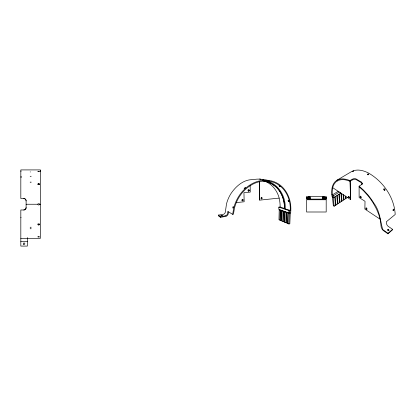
<?xml version="1.0" encoding="UTF-8"?>
<svg xmlns="http://www.w3.org/2000/svg" width="416" height="416" viewBox="0 0 416 416"><rect width="100%" height="100%" fill="white"/><g stroke="black" fill="none" stroke-linecap="round" stroke-linejoin="round"><path stroke-width="0.62" d="M40.264 171.012L40.264 171.454L40.264 170.971M307.975 198.255L307.975 197.688M324.818 198.255L324.818 197.688M40.446 171.033L40.425 171.439L40.425 170.94M259.516 179.015L271.518 180.934A23.681 23.681 0 0 1 278.34 183.872C287.118 189.415 291.309 200.184 290.815 210.288L290.274 210.366C290.748 200.528 286.681 190.05 278.158 184.616A23.15 23.15 0 0 0 271.534 181.724L269.214 181.241A24.294 24.294 0 0 0 265.325 180.955C254.795 181.054 245.196 187.704 239.606 196.357A39.151 39.151 0 0 0 234.426 208.291L233.449 214.23L232.695 214.334L227.76 211.432L227.682 212.914A3.219 3.219 0 0 1 225.696 215.764M362.138 184.127L362.149 183.456M278.855 207.163L278.803 209.378L288.87 212.95L290.716 212.67L290.815 210.314L288.964 210.584L278.855 207.163L280.108 206.996L284.383 208.416M279.864 209.752L279.219 209.841L278.98 219.736L279.937 220.147A0.931 0.931 0 0 1 280.197 220.22L281.382 220.766A0.952 0.952 0 0 1 281.648 220.839L282.859 221.395A0.972 0.972 0 0 1 283.13 221.473L284.372 222.04A0.993 0.993 0 0 1 284.648 222.123L285.912 222.7A1.014 1.014 0 0 1 286.198 222.784M244.135 188.443L245.367 187.538M279.937 220.147L280.192 210.184L279.219 209.841M280.264 220.282L280.514 210.293L281.658 210.704A1.123 1.123 0 0 1 281.928 210.772L283.161 211.24A1.149 1.149 0 0 1 283.436 211.302L284.7 211.78A1.097 1.097 0 0 1 284.996 211.858L286.265 212.337A1.123 1.123 0 0 1 286.572 212.415L287.872 212.904L287.492 223.376A1.04 1.04 0 0 1 287.778 223.46L288.896 223.974L289.832 223.803L290.248 213.268L289.203 212.898M281.382 220.766L281.658 210.704M290.274 210.366L284.539 208.723C284.892 199.664 281.174 189.93 273.359 184.886M281.715 220.906L282.001 210.824M282.859 221.395L283.161 211.24M285.21 208.686C285.917 196.851 278.86 184.044 266.869 181.012M283.202 221.541L283.509 211.359M284.372 222.04L284.7 211.78M284.721 222.191L285.054 211.905M285.912 222.7L286.265 212.337M287.492 223.376L286.27 222.851L286.629 212.467M287.856 223.532L288.236 213.028L290.248 213.268M288.896 223.974L289.302 213.413M288.87 212.95L288.964 210.584M228.446 211.832L228.322 213.522A4.061 4.061 0 0 1 226.231 216.299L220.464 217.329L218.369 215.821L218.322 215.098L223.236 214.412A3.11 3.11 0 0 0 225.41 211.541L226.502 203.913A35.953 35.953 0 0 1 230.932 193.632C235.482 186.8 242.746 180.164 251.202 179.681A3.39 3.39 0 0 0 251.722 179.707L256.464 179.187A24.955 24.955 0 0 1 259.974 179.166L261.092 179.254M220.917 215.566L221.146 215.415A2.506 2.506 0 0 1 222.087 215.358L222.404 215.431M222.446 215.504L222.264 215.623A2.501 2.501 0 0 1 221.276 215.696M245.461 187.673L244.228 188.552M232.695 214.334L233.678 208.239A40.024 40.024 0 0 1 238.966 195.978C244.686 187.091 254.545 180.263 265.356 180.185A24.861 24.861 0 0 1 269.136 180.45M359.107 186.862L363.438 190.731L367.708 195.395A68.136 68.136 0 0 1 373.459 203.455L376.532 209.123L378.83 214.672L380.307 219.825L381.202 227.256L382.143 229.237A7.769 7.769 0 0 0 383.172 230.428L387.946 233.823L388.014 233.282L392.574 229.325L387.967 226.158A5.902 5.902 0 0 1 387.15 225.217L386.417 223.647L386.329 221.785L395.2 214.474C394.316 197.491 383.328 181.709 368.846 173.228C363.641 170.435 356.912 168.558 351.426 171.668L336.924 180.242C331.49 183.607 331.235 190.887 332.051 196.555L333.648 197.662L333.466 195.738L331.854 194.631M392.574 229.325L392.501 229.866L387.946 233.823M337.501 180.814L337.267 180.95A8.741 8.741 0 0 0 335.65 182.187C332.795 184.995 332.077 189.228 332.202 193.076A28.033 28.033 0 0 0 332.327 194.958L338.166 191.308M348.572 196.331L348.634 196.778A1.456 1.456 0 0 0 348.977 197.288L349.123 197.408A0.567 0.567 0 0 0 349.393 197.517L349.352 197.023A1.461 1.461 0 0 0 349.003 196.508L348.478 196.305L348.41 196.924A1.461 1.461 0 0 0 348.754 197.434L349.393 197.522M360.282 196.191L360.324 196.669A1.456 1.456 0 0 0 360.688 197.215L360.854 197.34A0.608 0.608 0 0 0 361.187 197.46L361.156 196.929A1.461 1.461 0 0 0 360.792 196.383L360.183 196.18L360.095 196.825A1.461 1.461 0 0 0 360.459 197.371L361.182 197.454M366.98 209.082L366.912 208.562A1.456 1.456 0 0 0 366.527 208.047A0.811 0.811 0 0 0 366.153 207.844L365.893 208.541A1.461 1.461 0 0 0 366.278 209.056A0.816 0.816 0 0 0 366.657 209.258L366.98 209.082A0.64 0.64 0 0 1 366.616 208.967L366.501 208.894A1.456 1.456 0 0 1 366.116 208.38L366.028 207.995M288.865 201.469L288.236 200.356M289.661 211.718L289.749 212.046M288.054 200.47L288.683 201.62M388.991 230.225C388.575 227.651 386.032 231.358 388.991 230.225A0.738 0.738 0 0 0 388.71 229.991A1.05 1.05 0 0 0 387.863 229.85L387.551 230.001M332.696 187.668L350.61 199.581L350.23 181.132M332.8 197.07L332.478 197.272L333.32 205.665L334.121 206.237L335.494 205.332A0.707 0.707 0 0 1 335.962 205.041L337.522 203.996L336.825 195.65M337.511 203.986A0.697 0.697 0 0 1 337.984 203.71L339.529 202.67L338.894 194.334M341.962 201.084A0.676 0.676 0 0 0 341.5 201.354L339.981 202.374L339.362 194.033M347.064 197.226L347.084 197.688L345.847 198.505A0.655 0.655 0 0 0 345.4 198.786L343.918 199.779A0.666 0.666 0 0 0 343.46 200.065L341.962 201.068L341.458 193.497M380.177 219.248L364.863 209.061L365.024 201.302L359.122 197.512L359.107 186.186L361.395 184.699M334.121 206.237L333.299 197.844L340.85 193.092M333.466 195.738L339.305 192.067M310.102 199.118L310.102 196.778L308.532 196.778L308.532 197.688L309.046 197.356L310.071 197.657L309.587 197.657M308.563 198.333L309.046 198.037L310.071 198.333L309.046 198.635L308.563 198.333L310.071 198.333M322.717 197.657L323.201 197.356L324.225 197.657A0.827 0.827 0 0 0 323.658 197.189L323.289 197.189A0.827 0.827 0 0 0 322.717 197.657L323.201 197.657M322.717 198.333L323.201 198.037L324.225 198.333L323.201 198.635L322.717 198.333L324.225 198.333M336.924 180.242C340.943 177.928 345.914 178.901 349.97 180.606L352.264 179.197M352.279 179.868L349.996 181.277C346.034 179.618 341.182 178.682 337.267 180.95M353.028 171.101L352.513 171.361A1.971 1.971 0 0 0 352.206 171.564M352.7 171.46L353.038 171.309A2.512 2.512 0 0 0 353.553 171.002L353.558 170.971A1.591 1.591 0 0 0 353.054 171.137M225.696 215.774L220.423 216.59L218.322 215.098M289.858 212.051L289.973 211.588M367.78 173.898C369.881 173.618 368.134 175.781 367.312 174.356M281.294 210.309L281.216 210.324A1.248 1.248 0 0 1 280.68 210.288M263.874 180.118L262.813 180.138A0.64 0.64 0 0 1 262.553 180.133M236.304 202.602L244.161 201.776L243.942 192.634L250.271 192.124L250.172 185.697M261.492 198.9L261.326 198.879A0.66 0.66 0 0 1 261.534 197.631M261.529 197.558L261.721 197.579A0.66 0.66 0 0 1 261.518 198.827M306.571 197.688L309.046 197.657M323.742 197.657L326.222 197.688M307.975 197.792L306.748 197.792M308.152 197.792L309.02 197.792L308.152 198.156M326.04 197.792L324.818 197.792M324.636 197.792L323.768 197.792L324.636 198.156M306.748 198.156L307.975 198.156M324.818 198.156L326.04 198.156M306.571 198.255L308.532 198.255L308.532 199.118M326.222 198.255L324.256 198.255L324.256 199.118M23.722 209.992A2.402 2.387 36.6 0 0 26.104 207.584L26.12 200.912A2.402 2.371 0 0 0 23.722 198.526L20.821 198.515L20.821 169.915L40.43 169.915L40.43 238.311L27.357 238.311M308.87 199.118L306.592 199.118L306.592 196.43L326.201 196.43L326.201 199.118L323.924 199.118M309.764 199.118L323.024 199.118M26.12 204.246L37.934 204.246M39.432 204.246L40.43 204.246M20.821 217.37L21.122 217.37M20.821 238.467L27.357 238.467M20.821 241.452L27.357 241.452M263.708 180.034L262.886 180.019A1.888 1.888 0 0 0 262.512 180.06M262.995 181.08L264.659 181.308M221.276 215.706L220.958 215.623M264.222 181.236L264.519 181.282M232.986 207.969C234.484 206.617 232.305 205.821 232.95 207.958M264.503 181.282L265.626 181.496M264.638 181.308L265.902 181.558M265.881 181.568L266.583 181.73M266.812 181.792L265.606 181.501A22.864 22.864 0 0 1 269.251 183.56C274.206 186.976 277.659 192.312 279.204 198.094L259.709 200.143L259.657 181.626M266.656 181.766L267.956 182.14M266.885 181.834L268.18 182.218M284.539 208.723C284.549 199.987 281.247 190.211 273.562 185.026M268.018 182.192L268.403 182.296M268.247 182.27L268.627 182.38M268.466 182.354L269.287 182.634M268.689 182.437L269.506 182.728M269.35 182.702L270.156 183.009M269.568 182.79L270.816 183.326M270.218 183.087L271.248 183.544M270.873 183.404L271.674 183.773M271.3 183.633L273.322 184.782M288.179 212.987L288.226 213.018A1.154 1.154 0 0 0 287.872 212.909M271.721 183.867L273.52 184.917M388.014 233.282L383.391 230.017A6.214 6.214 0 0 1 382.564 229.06C380.302 220.412 379.72 210.751 373.88 203.195A69.649 69.649 0 0 0 367.957 194.917L363.563 190.138L359.107 186.186M332.478 197.272L333.299 197.844M361.317 182.042L355.997 178.88A4.025 4.025 0 0 0 352.321 179.286M361.312 182.712L356.008 179.54A4.009 4.009 0 0 0 352.336 179.956M332.774 196.503L332.576 196.196M280.509 210.288L280.498 210.278A1.097 1.097 0 0 0 280.192 210.189M332.784 196.139L332.904 196.316M288.6 200.574L288.621 200.6A1.284 1.284 0 0 0 288.792 201.074M334.724 196.976L335.494 205.332M335.208 196.674L335.962 205.026M337.298 195.348L337.984 203.689M340.954 193.159L341.51 201.365M343.143 194.615L343.47 200.07M343.632 194.943L343.918 199.779M220.423 216.59L220.464 217.329M345.264 196.03L345.41 198.791M345.738 196.342L345.847 198.505M349.97 180.606L350.61 199.581M259.522 181.657L259.574 200.096M326.04 197.688L326.04 198.255M324.636 197.688L324.636 198.255M324.256 197.688L324.256 196.778L322.691 196.778L322.691 199.118M323.924 199.758L323.924 198.921L323.024 198.921L323.024 199.758M323.742 197.356L323.742 198.037M323.742 198.635L323.742 198.921M323.201 197.356L323.201 198.037M323.201 198.635L323.201 198.921M309.764 199.758L309.764 198.921L308.87 198.921L308.87 199.758M309.587 197.356L309.587 198.037M309.587 198.635L309.587 198.921M309.046 197.356L309.046 198.037M309.046 198.635L309.046 198.921M308.152 197.688L308.152 198.255M306.748 197.688L306.748 198.255M31.013 176.223L31.013 176.576M31.013 182.005L31.013 182.484M31.013 227.162L31.013 227.588M31.013 228.426L31.013 228.831M30.238 171.751L30.238 172.073M30.238 176.223L30.238 176.576M30.238 182.005L30.238 182.484M30.238 227.162L30.238 227.588M30.238 228.426L30.238 228.831M27.357 237.557L27.357 246.085L20.821 246.085L20.821 209.981L23.722 209.981A2.408 2.371 0 0 0 26.109 207.584M21.122 176.301L21.122 177.606M20.982 170.924L20.982 171.454M308.563 197.657A0.827 0.827 0 0 1 309.135 197.189L309.499 197.189A0.827 0.827 0 0 1 310.071 197.657M367.765 174.564A1.097 1.097 0 0 1 368.628 174.673M352.648 171.444A1.544 1.544 0 0 1 352.248 171.616M362.18 183.456A1.544 1.544 0 0 1 361.384 184.678M361.296 182.078A1.825 1.825 0 0 1 362.19 183.388M361.296 182.744A1.83 1.83 0 0 1 362.185 184.059M383.75 189.114A0.811 0.811 0 0 1 384.571 190.258M393.682 209.17A0.801 0.801 0 0 1 393.234 210.543M393.354 209.258A1.144 1.144 0 0 1 392.99 210.304M393.307 210.527A0.801 0.801 0 0 1 393.744 209.154M339.518 202.665A0.686 0.686 0 0 1 339.986 202.389M242.663 199.456A0.697 0.697 0 0 1 242.372 200.746M242.492 200.788A0.697 0.697 0 0 0 242.731 199.472A0.588 0.588 0 0 0 242.46 199.441M248.742 189.738A0.697 0.697 0 0 1 248.518 191.058M242.497 200.845A0.588 0.588 0 0 1 242.221 200.803A0.697 0.697 0 0 1 242.466 199.493M242.377 200.798A0.593 0.593 0 0 1 242.164 200.777M288.522 212.898A0.988 0.988 0 0 1 288.226 212.888M261.648 197.569A0.666 0.666 0 0 1 261.383 198.791M279.084 198.104A31.242 31.242 0 0 1 280.098 206.996M280.171 186.566A1.388 1.388 0 0 1 279.105 185.827M279.058 185.874A1.31 1.31 0 0 1 280.124 186.597M38.969 203.554A0.749 0.749 0 0 1 39.276 204.703A0.749 0.749 0 0 1 38.085 204.703A0.749 0.749 0 0 1 38.397 203.554M39.432 224.016A0.749 0.603 2.4 0 1 38.693 224.588A0.749 0.603 2.4 0 1 37.934 224.016M23.722 198.505A2.408 2.387 -36.6 0 1 26.104 200.912M37.934 184.506A0.749 0.603 -2.4 0 1 38.693 183.903A0.749 0.603 -2.4 0 1 39.432 184.506M37.934 171.584L39.432 171.595L37.934 171.574M37.934 236.886L39.432 236.896L37.944 236.85M326.191 199.758L306.587 199.758L306.587 211.999L326.191 211.999L326.191 199.758M340.491 193.32L340.454 192.832L340.486 193.326M384.836 190.148A0.78 0.78 0 0 0 383.942 188.9A0.78 0.78 0 0 0 384.852 190.128M248.279 191.012A0.681 0.681 0 0 0 249.314 190.445A0.681 0.681 0 0 0 248.31 189.831A0.681 0.681 0 0 0 248.279 191.012M38.282 224.931A0.749 0.603 2.3 0 0 39.432 224.453A0.749 0.603 2.3 0 0 38.329 223.881A0.749 0.603 2.3 0 0 38.282 224.931M23.712 244.338A0.749 0.749 0 0 0 24.835 243.688A0.749 0.749 0 0 0 23.712 243.043A0.749 0.749 0 0 0 23.712 244.338M38.298 184.595A0.749 0.603 -2.3 0 0 39.432 184.07A0.749 0.603 -2.3 0 0 38.314 183.544A0.749 0.603 -2.3 0 0 38.298 184.595"/></g></svg>
